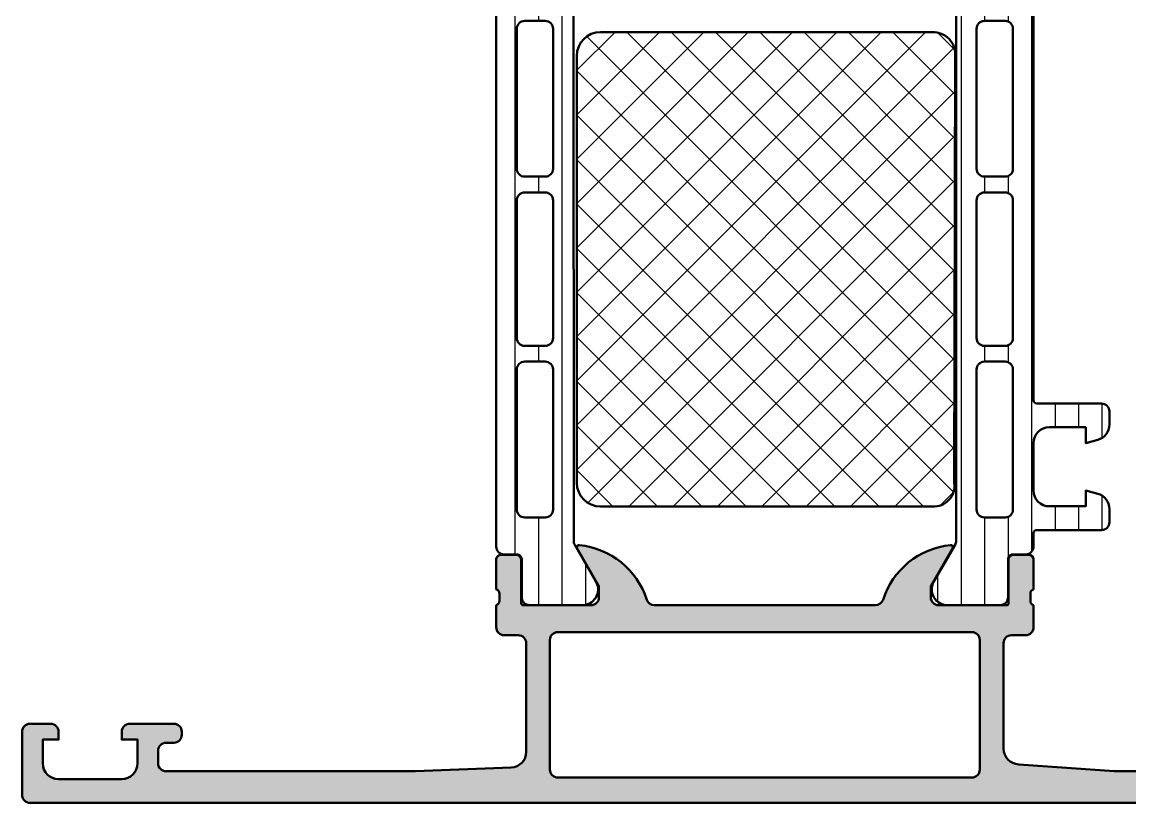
# Model space of a CAD drawing. Extents: x 0 to 110, y 0 to 75.
# Drawn here: x 0 to 70.1, y 0 to 49.4 of the extents above; entities that cross this region are included whole.
import ezdxf

# ---------------------------------------------------------------- set-up
doc = ezdxf.new("R2010")
doc.units = 0
for name, color, linetype, lineweight in [('0S-Alu contour', 7, 'Continuous', 50), ('0S-Alu hatch', 252, 'Continuous', 25), ('0S-Plastic contour', 254, 'Continuous', 50), ('0S-Plastic hatch', 253, 'Continuous', 25), ('0S-PT contour', 91, 'Continuous', 50), ('0S-PT hatch', 103, 'Continuous', 25)]:
    doc.layers.add(name, color=color, linetype=linetype, lineweight=lineweight)
pattern_1 = [(90, (0, 0), (-1.4859, 0), [])]

# ---------------------------------------------------------------- blocks, each defined once
blk = doc.blocks.new('357480__5C6A5D8C_E382_4FCB_AB71_DA6B0DE40064_')
at = {"layer": '0S-Alu hatch'}
h = blk.add_hatch(color=256, dxfattribs=at)
edge = h.paths.add_edge_path()
edge.add_line((31.9001540014099, 10.10070268068583), (31.8999999884671, 3.231625713199063))
edge.add_ellipse((30.89999998871819, 3.23164813443482), major_axis=(-1.000000000000271, 0), ratio=1, start_angle=92.20391990217718, end_angle=179.9987153580277, ccw=False)
edge.add_line((30.93845616248746, 2.232387846672132), (24.8999999887228, 2.000000026641473))
edge.add_line((24.8999999887228, 2.000000026641473), (9.100030231989065, 2.00000002605866))
edge.add_ellipse((9.100030231989061, 2.500024166396338), major_axis=(-0.5000241403376782, 0), ratio=1, start_angle=0, end_angle=90.0000000000004, ccw=False)
edge.add_line((8.600006091651384, 2.500024166396338), (8.600006092234109, 3.299995449001695))
edge.add_ellipse((9.100039479856399, 3.299962061382336), major_axis=(-0.5000333887369487, 0), ratio=1, start_angle=270.0038256838809, end_angle=359.9961743161229, ccw=False)
edge.add_line((9.1000060922371, 3.799995449004626), (9.60001605436615, 3.799995448905396))
edge.add_arc((9.600016054366138, 4.299985486872587), 0.4999900379671916, 270.0000000000014, 360)
edge.add_line((10.10000609233333, 4.299985486872593), (10.10000609228936, 4.500007461540156))
edge.add_arc((9.600013526884798, 4.500007461292057), 0.4999925654045612, 0, 90)
edge.add_line((9.600013526884798, 5.000000026696618), (6.800021040123033, 5.000000026648857))
edge.add_arc((6.800021040132904, 4.499997285773773), 0.5000027408750843, 90.00000000113106, 180)
edge.add_line((6.300018299257819, 4.499997285773773), (6.300018299265332, 4.000000026641345))
edge.add_line((6.300018299265332, 4.000000026641345), (7.300018299265333, 4.000000026641359))
edge.add_line((7.300018299265333, 4.000000026641359), (7.300018299461808, 2.500019849789071))
edge.add_ellipse((6.299998476117607, 2.500019849789071), major_axis=(-1.0000198233442, 0), ratio=1, start_angle=90.00000000000011, end_angle=180, ccw=False)
edge.add_line((6.299998476117608, 1.50000002644487), (2.30003812236402, 1.50000002644487))
edge.add_ellipse((2.30003812241314, 2.500019849789153), major_axis=(-1.000019823344282, 0), ratio=1, start_angle=0, end_angle=89.9999999971858, ccw=False)
edge.add_line((1.300018299068857, 2.500019849789153), (1.300018299265332, 4.00000002664133))
edge.add_line((1.300018299265332, 4.00000002664133), (2.300018299265332, 4.000000026641345))
edge.add_line((2.300018299265332, 4.000000026641345), (2.300018299272844, 4.499997285773758))
edge.add_arc((1.800015558397745, 4.499997285773758), 0.5000027408750989, 0, 90)
edge.add_line((1.800015558397745, 5.000000026648857), (0.4999999887174811, 5.000000026641345))
edge.add_arc((0.5000550922746215, 4.499944923085152), 0.50005510659226, 90.00631370667968, 179.9936862934301)
edge.add_line((-1.12815711e-08, 4.500000026641411), (-1.12815144e-08, 0.4999923972470759))
edge.add_arc((0.5000394608683968, 0.5000394994516574), 0.5000394743683536, 180.0053970889643, 269.9954771818297)
edge.add_line((0.4999999887181371, 2.66412314e-08), (108.9999511605934, 2.66413415e-08))
edge.add_arc((108.9999511605934, 0.5000000266413558), 0.5000000000000143, 270, 360)
edge.add_line((109.4999511605934, 0.5000000266413558), (109.4999511605934, 4.500000026641345))
edge.add_arc((108.9999511605934, 4.500000026641345), 0.5, 0, 90)
edge.add_line((108.9999511605934, 5.000000026641345), (107.6999511605934, 5.000000026641341))
edge.add_arc((107.6999511605934, 4.500000026641341), 0.5, 90, 180)
edge.add_line((107.1999511605934, 4.500000026641341), (107.1999511605934, 4.000000026641345))
edge.add_line((107.1999511605934, 4.000000026641345), (108.1999511605934, 4.00000002664133))
edge.add_line((108.1999511605934, 4.00000002664133), (108.1999511605935, 2.500000026641409))
edge.add_ellipse((107.1999511605934, 2.500000026641372), major_axis=(-1.000000000000028, 0), ratio=1, start_angle=90, end_angle=180, ccw=False)
edge.add_line((107.1999511605934, 1.500000026641343), (103.1999511605935, 1.500000026641342))
edge.add_ellipse((103.1999511605935, 2.500000026641413), major_axis=(-1.000000000000071, 0), ratio=1, start_angle=0, end_angle=89.9999999999992, ccw=False)
edge.add_line((102.1999511605935, 2.500000026641413), (102.1999511605934, 4.00000002664133))
edge.add_line((102.1999511605934, 4.00000002664133), (103.1999511605934, 4.000000026641345))
edge.add_line((103.1999511605934, 4.000000026641345), (103.1999511605934, 4.500000026641387))
edge.add_arc((102.6999511605935, 4.500000026641387), 0.4999999999999574, 0, 90.0000000000016)
edge.add_line((102.6999511605935, 5.000000026641345), (99.8999633676246, 5.000000026641242))
edge.add_arc((99.89996336762461, 4.50000002664137), 0.4999999999998721, 90.0000000000016, 180)
edge.add_line((99.39996336762474, 4.50000002664137), (99.39996336762472, 4.300000026641366))
edge.add_arc((99.89996336762471, 4.30000002664133), 0.4999999999999858, 180, 270)
edge.add_line((99.89996336762471, 3.800000026641344), (100.3999282684591, 3.800000027873207))
edge.add_ellipse((100.3999282684591, 3.299964927475969), major_axis=(-0.5000351003972381, 0), ratio=1, start_angle=180, end_angle=270.00000000000324, ccw=False)
edge.add_line((100.8999633688563, 3.299964927476111), (100.8999633676247, 2.499996974883663))
edge.add_ellipse((100.3999468041654, 2.500013538342806), major_axis=(-0.5000165637336366, 0), ratio=1, start_angle=90, end_angle=179.9981020302675, ccw=False)
edge.add_line((100.3999468041654, 1.99999697460917), (69.09996947114004, 1.999996974883657))
edge.add_line((69.09996947114004, 1.999996974883657), (63.06148258677556, 2.432387144925166))
edge.add_ellipse((63.09993895408836, 3.431647438931443), major_axis=(-1.000000013682204, 0), ratio=1, start_angle=-0.0017001684053070676, end_angle=87.79606903055532, ccw=False)
edge.add_line((62.09993894084641, 3.431677112466056), (62.100136835618, 10.10072872807806))
edge.add_ellipse((62.60013683539788, 10.10071389129445), major_axis=(-0.500000000000004, 0), ratio=1, start_angle=269.9999999999992, end_angle=359.9982998298797, ccw=False)
edge.add_line((62.60013683539789, 10.60071389129446), (63.50013683539799, 10.60071389129445))
edge.add_arc((63.50013683539799, 11.10071389129434), 0.4999999999998864, 270, 360)
edge.add_line((64.00013683539788, 11.10071389129433), (64.00013683539791, 12.49966282062235))
edge.add_ellipse((64.07897328194095, 12.76718341261545), major_axis=(-0.2788950563274171, 0), ratio=1, start_angle=-1.1645893740982274, end_angle=73.58012358050831, ccw=False)
edge.add_line((63.80013583539792, 12.77285182061383), (63.80013583539791, 13.22644582061412))
edge.add_ellipse((64.07900393104107, 13.2321064800909), major_axis=(-0.2789255417371377, 0), ratio=1, start_angle=-73.57540544464581, end_angle=1.1628700728289232, ccw=False)
edge.add_line((64.00013683539791, 13.49964982061383), (64.00013683539791, 15.37966082062235))
edge.add_arc((63.70013683539791, 15.37966082062235), 0.3000000000000043, 0, 90)
edge.add_line((63.70013683539791, 15.67966082062236), (62.72016251635513, 15.67966082062235))
edge.add_arc((62.72016251635512, 15.37966082062236), 0.2999999999999971, 89.99999999999729, 180)
edge.add_line((62.42016251635511, 15.37966082062236), (62.42016251635511, 12.61966282062235))
edge.add_ellipse((62.30016251635501, 12.61966282062235), major_axis=(-0.1200000000000898, 0), ratio=1, start_angle=85.70385181230017, end_angle=180, ccw=False)
edge.add_line((62.29117311366485, 12.5), (58.00000000000001, 12.5))
edge.add_ellipse((58.00000000000001, 13), major_axis=(-0.5, 0), ratio=1, start_angle=0, end_angle=90, ccw=False)
edge.add_line((57.50000000000001, 13), (57.5, 13.69999999999997))
edge.add_line((57.5, 13.69999999999997), (58.88149545762238, 16.09282032302754))
edge.add_arc((58.7618802153517, 16.1618802153517), 0.1381197846483132, 330.0000000000007, 455.6225775507978)
edge.add_arc((59.23822324117383, 11.32339113815211), 5.000000000000095, 95.62257755079384, 162.2515836439299)
edge.add_ellipse((53.99999999999999, 12.99999999999992), major_axis=(-0.4999999999999309, 0), ratio=1, start_angle=90, end_angle=162.2515836439302, ccw=False)
edge.add_line((53.99999999999999, 12.49999999999999), (40.00000000000001, 12.5))
edge.add_ellipse((40, 12.99999999999997), major_axis=(-0.4999999999999698, 0), ratio=1, start_angle=17.74841635606998, end_angle=90.0000000000008, ccw=False)
edge.add_arc((34.7617767588262, 11.32339113815215), 5.000000000000035, 17.74841635607022, 84.37742244920675)
edge.add_arc((35.23811978464829, 16.16188021535171), 0.1381197846482869, 84.37742244921031, 209.9999999999973)
edge.add_line((35.11850454237764, 16.09282032302757), (36.50000000000001, 13.69999999999999))
edge.add_line((36.50000000000001, 13.69999999999999), (36.5, 13))
edge.add_ellipse((36, 13), major_axis=(-0.5, 0), ratio=1, start_angle=90, end_angle=180, ccw=False)
edge.add_line((36, 12.5), (31.69997431904278, 12.5))
edge.add_ellipse((31.69997431904278, 12.61999999999999), major_axis=(-0.1199999999999903, 0), ratio=1, start_angle=0, end_angle=90, ccw=False)
edge.add_line((31.57997431904279, 12.61999999999999), (31.57997431904279, 15.37999799999999))
edge.add_arc((31.2799743190428, 15.37999799999999), 0.2999999999999971, 0, 90)
edge.add_line((31.2799743190428, 15.67999799999999), (30.3, 15.67999799999999))
edge.add_arc((30.3, 15.37999799999999), 0.3000000000000007, 89.99999999999935, 180)
edge.add_line((30, 15.37999799999999), (30, 13.49998699999147))
edge.add_ellipse((29.92113290435683, 13.23244365946854), major_axis=(-0.278925541737147, 0), ratio=1, start_angle=178.8371299271465, end_angle=253.57540544464422, ccw=False)
edge.add_line((30.200001, 13.22678299999164), (30.200001, 12.77318899999149))
edge.add_ellipse((29.92116355345695, 12.76752059199309), major_axis=(-0.2788950563274311, 0), ratio=1, start_angle=106.41987641949319, end_angle=181.164589374102, ccw=False)
edge.add_line((30, 12.49999999999998), (29.99999809362698, 11.10071457248967))
edge.add_arc((30.49999809362652, 11.10071389129447), 0.5000000000000057, 179.999921946222, 270)
edge.add_line((30.49999809362652, 10.60071389129447), (31.40015400153566, 10.60071389129447))
edge.add_ellipse((31.40015400153566, 10.10071389129455), major_axis=(-0.4999999999999183, 0), ratio=1, start_angle=179.9987153588789, end_angle=270.0000000000004, ccw=False)
edge = h.paths.add_edge_path()
edge.add_ellipse((33.9000498053686, 2.100021520689001), major_axis=(-0.5000000000000142, 0), ratio=1, start_angle=0, end_angle=90.00000000000159, ccw=False)
edge.add_line((33.40004980536858, 2.100021520689001), (33.40004980536859, 10.30001083953667))
edge.add_ellipse((33.90004980536858, 10.30001083953667), major_axis=(-0.4999999999999858, 0), ratio=1, start_angle=270, end_angle=360, ccw=False)
edge.add_line((33.90004980536858, 10.80001083953665), (60.10004293891352, 10.80001083953664))
edge.add_ellipse((60.10004293891352, 10.30001083953666), major_axis=(-0.4999999999999858, 0), ratio=1, start_angle=180, end_angle=270, ccw=False)
edge.add_line((60.6000429389135, 10.30001083953665), (60.60004293891351, 2.100021520689011))
edge.add_ellipse((60.1000429389135, 2.100021520689013), major_axis=(-0.5000000000000071, 0), ratio=1, start_angle=90, end_angle=180, ccw=False)
edge.add_line((60.1000429389135, 1.600021520689006), (33.90004980536861, 1.600021520688987))
at = {"layer": '0S-Alu contour', "color": 7}
for points in [[(31.2799743190428, 15.67999799999999), (30.3, 15.67999799999999)], [(35.11850454237764, 16.09282032302757), (36.50000000000001, 13.69999999999999), (36.5, 13)], [(57.50000000000001, 13), (57.5, 13.69999999999997), (58.88149545762238, 16.09282032302754)], [(63.70013683539791, 15.67966082062236), (62.72016251635513, 15.67966082062235)], [(30, 15.37999799999999), (30, 13.49998699999147)], [(31.57997431904279, 12.61999999999999), (31.57997431904279, 15.37999799999999)], [(62.42016251635511, 15.37966082062236), (62.42016251635511, 12.61966282062235)], [(64.00013683539791, 13.49964982061383), (64.00013683539791, 15.37966082062235)], [(30.200001, 13.22678299999164), (30.200001, 12.77318899999149)], [(63.80013583539792, 12.77285182061383), (63.80013583539791, 13.22644582061412)], [(30, 12.49999999999998), (29.99999809362698, 11.10071457248967)], [(36, 12.5), (31.69997431904278, 12.5)], [(53.99999999999999, 12.49999999999999), (40.00000000000001, 12.5)], [(62.29117311366485, 12.5), (58.00000000000001, 12.5)], [(64.00013683539788, 11.10071389129433), (64.00013683539791, 12.49966282062235)], [(30.49999809362652, 10.60071389129447), (31.40015400153566, 10.60071389129447)], [(33.90004980536858, 10.80001083953665), (60.10004293891352, 10.80001083953664)], [(62.60013683539789, 10.60071389129446), (63.50013683539799, 10.60071389129445)], [(31.9001540014099, 10.10070268068583), (31.8999999884671, 3.231625713199063)], [(33.40004980536858, 2.100021520689001), (33.40004980536859, 10.30001083953667)], [(60.6000429389135, 10.30001083953665), (60.60004293891351, 2.100021520689011)], [(62.09993894084641, 3.431677112466056), (62.100136835618, 10.10072872807806)], [(1.800015558397745, 5.000000026648857), (0.4999999887174811, 5.000000026641345)], [(9.600013526884798, 5.000000026696618), (6.800021040123033, 5.000000026648857)], [(-1.12815711e-08, 4.500000026641411), (-1.12815144e-08, 0.4999923972470759)], [(1.300018299068857, 2.500019849789153), (1.300018299265332, 4.00000002664133), (2.300018299265332, 4.000000026641345), (2.300018299272844, 4.499997285773758)], [(6.300018299257819, 4.499997285773773), (6.300018299265332, 4.000000026641345), (7.300018299265333, 4.000000026641359), (7.300018299461808, 2.500019849789071)], [(10.10000609233333, 4.299985486872593), (10.10000609228936, 4.500007461540156)], [(9.1000060922371, 3.799995449004626), (9.60001605436615, 3.799995448905396)], [(8.600006091651384, 2.500024166396338), (8.600006092234109, 3.299995449001695)], [(30.93845616248746, 2.232387846672132), (24.8999999887228, 2.000000026641473), (9.100030231989065, 2.00000002605866)], [(100.3999468041654, 1.99999697460917), (69.09996947114004, 1.999996974883657), (63.06148258677556, 2.432387144925166)], [(6.299998476117608, 1.50000002644487), (2.30003812236402, 1.50000002644487)], [(60.1000429389135, 1.600021520689006), (33.90004980536861, 1.600021520688987)], [(0.4999999887181371, 2.66412314e-08), (108.9999511605934, 2.66413415e-08)]]:
    blk.add_lwpolyline(points, dxfattribs=at)
for centre, radius, start, end in [((35.23811978464829, 16.16188021535171), 0.1381197846482869, 84.37742244921031, 209.9999999999973), ((34.7617767588262, 11.32339113815215), 5.000000000000035, 17.74841635607022, 84.37742244920675), ((59.23822324117383, 11.32339113815211), 5.000000000000095, 95.62257755079384, 162.2515836439299), ((58.7618802153517, 16.1618802153517), 0.1381197846483132, 330.0000000000007, 95.62257755079779), ((30.3, 15.37999799999999), 0.3000000000000007, 89.99999999999935, 180), ((31.2799743190428, 15.37999799999999), 0.2999999999999971, 0, 90), ((62.72016251635512, 15.37966082062236), 0.2999999999999971, 89.99999999999729, 180), ((63.70013683539791, 15.37966082062235), 0.3000000000000043, 0, 90), ((30.49999809362652, 11.10071389129447), 0.5000000000000057, 179.999921946222, 270), ((63.50013683539799, 11.10071389129434), 0.4999999999998864, 270, 0), ((0.5000550922746215, 4.499944923085152), 0.50005510659226, 90.00631370667968, 179.9936862934301), ((1.800015558397745, 4.499997285773758), 0.5000027408750989, 0, 90), ((6.800021040132904, 4.499997285773773), 0.5000027408750843, 90.00000000113106, 180), ((9.600013526884798, 4.500007461292057), 0.4999925654045612, 0, 90), ((9.600016054366138, 4.299985486872587), 0.4999900379671916, 270.0000000000014, 0), ((0.5000394608683968, 0.5000394994516574), 0.5000394743683536, 180.0053970889643, 269.9954771818297)]:
    blk.add_arc(centre, radius, start, end, dxfattribs=at)
at = {"layer": '0S-Alu contour', "color": 7, "extrusion": (0, 0, -1)}
for centre, radius, start, end in [((-29.92113290435683, 13.23244365946854), 0.278925541737147, 106.4245945553558, 181.1628700728536), ((-64.07900393104107, 13.2321064800909), 0.2789255417371377, 358.8371299271711, 73.57540544464582), ((-29.92116355345695, 12.76752059199309), 0.2788950563274311, 178.835410625898, 253.5801235805068), ((-31.69997431904278, 12.61999999999999), 0.1199999999999903, 270, 0), ((-36, 13), 0.5, 180, 270), ((-40, 12.99999999999997), 0.4999999999999698, 269.9999999999992, 342.25158364393), ((-53.99999999999999, 12.99999999999992), 0.4999999999999309, 197.7484163560698, 270), ((-58.00000000000001, 13), 0.5, 270, 0), ((-62.30016251635501, 12.61966282062235), 0.1200000000000898, 180, 274.2961481876999), ((-64.07897328194095, 12.76718341261545), 0.2788950563274171, 286.4198764194917, 1.164589374098176), ((-31.40015400153566, 10.10071389129455), 0.4999999999999183, 89.99999999999959, 180.0012846411212), ((-33.90004980536858, 10.30001083953667), 0.4999999999999858, 0, 90), ((-60.10004293891352, 10.30001083953666), 0.4999999999999858, 90, 180), ((-62.60013683539788, 10.10071389129445), 0.500000000000004, 0.0017001701202685, 90.00000000000081), ((-9.100039479856399, 3.299962061382336), 0.5000333887369487, 0.0038256838770983, 89.99617431611907), ((-30.89999998871819, 3.23164813443482), 1.000000000000271, 180.0012846419724, 267.7960800978228), ((-63.09993895408836, 3.431647438931443), 1.000000013682204, 272.2039309694447, 0.0017001684053111), ((-2.30003812241314, 2.500019849789153), 1.000019823344282, 270.0000000028143, 0), ((-6.299998476117607, 2.500019849789071), 1.0000198233442, 180, 269.9999999999999), ((-9.100030231989061, 2.500024166396338), 0.5000241403376782, 269.9999999999996, 0), ((-33.9000498053686, 2.100021520689001), 0.5000000000000142, 269.9999999999984, 0), ((-60.1000429389135, 2.100021520689013), 0.5000000000000071, 180, 270)]:
    blk.add_arc(centre, radius, start, end, dxfattribs=at)
blk = doc.blocks.new('486980__B20F6EE0_3569_4953_9F3E_5E8F18E0C7C3_')
at = {"layer": '0S-PT hatch'}
h = blk.add_hatch(dxfattribs=at)
h.set_pattern_fill('ANSI37', color=256, scale=0.625, angle=90, style=0)
h.set_pattern_definition([(135, (0, 0), (-1.403165018917055, -1.403165018917055), []), (225, (0, 0), (1.403165018917055, -1.403165018917055), [])])
edge = h.paths.add_edge_path()
edge.add_arc((36.60053184751816, 47.24119923922818), 1.5, 90, 180)
edge.add_line((35.10053184751816, 47.24119923922818), (35.10053184751814, 20.24119923922818))
edge.add_arc((36.60053184751814, 20.24119923922818), 1.5, 180, 270)
edge.add_line((36.60053184751814, 18.74119923922818), (57.60053184751814, 18.74119923922818))
edge.add_arc((57.67622040832235, 20.05847088921815), 1.319444336872123, 266.7114815895828, 367.960412867556)
edge.add_line((58.98295056723295, 20.24119923922818), (59.04965971435089, 47.24119923922818))
edge.add_arc((57.63506571760014, 47.32457137674138), 1.417048724976233, 356.6270518907253, 451.3964522741853)
edge.add_line((57.60053184751814, 48.74119923922819), (36.60053184751816, 48.74119923922818))
at = {"layer": '0S-PT contour', "color": 7}
for points in [[(57.60053184751814, 48.74119923922819), (36.60053184751816, 48.74119923922818)], [(35.10053184751816, 47.24119923922818), (35.10053184751814, 20.24119923922818)], [(58.98295056723295, 20.24119923922818), (59.04965971435089, 47.24119923922818)], [(36.60053184751814, 18.74119923922818), (57.60053184751814, 18.74119923922818)]]:
    blk.add_lwpolyline(points, dxfattribs=at)
for centre, radius, start, end in [((36.60053184751816, 47.24119923922818), 1.5, 90, 180), ((57.63506571760014, 47.32457137674138), 1.417048724976233, 356.6270518907253, 91.3964522741853), ((36.60053184751814, 20.24119923922818), 1.5, 180, 270), ((57.67622040832235, 20.05847088921815), 1.319444336872123, 266.7114815895828, 7.960412867556028)]:
    blk.add_arc(centre, radius, start, end, dxfattribs=at)
blk = doc.blocks.new('278498__8D35A51C_26E7_499D_8EAC_5C0014BDA8A6___5FCDB0F1_FCBD_4EB1_B08C_3E771CCC1A71_')
at = {"layer": '0S-Plastic hatch'}
h = blk.add_hatch(dxfattribs=at)
h.set_pattern_fill('ANSI31', color=256, scale=0.4680000000000001, angle=45, style=0)
h.set_pattern_definition(pattern_1)
edge = h.paths.add_edge_path()
edge.add_line((59.09998869139983, 50.92833079431193), (59.10107500379304, 16.57406308424986))
edge.add_ellipse((58.601075004043, 16.57404727380665), major_axis=(-0.5000000000000082, 0), ratio=1, start_angle=150.0020786985414, end_angle=180.0018117430833, ccw=False)
edge.add_line((59.03409677568368, 16.3240629837299), (57.71570977789663, 14.0403583824748))
edge.add_arc((58.5569820085554, 13.4997539283803), 0.9999960709244803, 147.2750591980445, 261.8204672459865)
edge.add_line((58.41470721164117, 12.50993069970388), (61.89125145125752, 12.5100573472604))
edge.add_arc((61.89123323682728, 13.0100533243742), 0.4999959774455645, 270.0020872367506, 360.0100000351535)
edge.add_line((62.39122920665741, 13.01014059044109), (62.39081033800209, 15.41003094920246))
edge.add_ellipse((62.69081033343269, 15.41008330981691), major_axis=(-0.2999999999999934, 0), ratio=1, start_angle=-89.99797592308408, end_angle=0.010000140810802804, ccw=False)
edge.add_line((62.69079973539074, 15.71008330962971), (63.50113303193751, 15.71011193611219))
edge.add_arc((63.50111536862898, 16.21010925689817), 0.4999973210979755, 270.0020240769066, 360.0023822803078)
edge.add_line((64.00111268929477, 16.21013004610355), (64.0024332342847, 17.0512022912289))
edge.add_ellipse((64.20243323428468, 17.05120229122876), major_axis=(-0.1999999999999886, 0), ratio=1, start_angle=270, end_angle=360, ccw=False)
edge.add_line((64.20243323428468, 17.25120229122875), (68.30243323427305, 17.25120229122875))
edge.add_arc((68.30243323427305, 17.75120229122875), 0.5000000000000036, 270, 360)
edge.add_line((68.80243323427305, 17.75120229122902), (68.8024332342726, 18.58195151458732))
edge.add_arc((67.80243323427312, 18.58195151458678), 0.9999999999994599, 0, 74.99999999881378)
edge.add_line((68.06125227939552, 19.54787734086997), (67.30243323427317, 19.75120229122869))
edge.add_line((67.30243323427317, 19.75120229122869), (67.30243323427304, 18.75120229122875))
edge.add_line((67.30243323427304, 18.75120229122875), (65.00243323428373, 18.75120229122875))
edge.add_ellipse((65.00414248000591, 19.75532877543038), major_axis=(-1.004127938958013, 0), ratio=1, start_angle=0.2340877213032968, end_angle=89.90246998462408, ccw=False)
edge.add_line((64.00002292155801, 19.75122632025481), (64.00002292155801, 22.7511046743985))
edge.add_ellipse((65.00414226812572, 22.74707631855116), major_axis=(-1.004127427074068, 0), ratio=1, start_angle=270.09751797517504, end_angle=359.77014032150333, ccw=False)
edge.add_line((65.00243323428306, 23.75120229122875), (67.30243323427305, 23.75120229122876))
edge.add_line((67.30243323427305, 23.75120229122876), (67.30243323427305, 22.75120229122875))
edge.add_line((67.30243323427305, 22.75120229122875), (68.06125227935972, 22.95452724154782))
edge.add_arc((67.80243323427294, 23.92045306784118), 1.000000000000069, 284.9999999990653, 360)
edge.add_line((68.80243323427301, 23.92045306784115), (68.802433234273, 24.7512022912288))
edge.add_arc((68.30243323427305, 24.75120229122881), 0.4999999999999432, 0, 90)
edge.add_line((68.30243323427305, 25.25120229122875), (64.20243323428531, 25.25120229122875))
edge.add_ellipse((64.20416178718004, 25.45537538707201), major_axis=(-0.2041804127758777, 0), ratio=1, start_angle=1.1558689438328997, end_angle=89.514938934432, ccw=False)
edge.add_line((64.00002292155801, 25.4512565882326), (64.00000000023793, 51.2926084099033))
edge.add_arc((63.50000267914015, 51.29260796640053), 0.4999973210979837, 5.08192581852e-05, 90.0020240769245)
edge.add_line((63.49998501583146, 51.79260528718652), (62.68965028893017, 51.79257666063852))
edge.add_ellipse((62.68963969088822, 52.09257666045132), major_axis=(-0.299999999999995, 0), ratio=1, start_angle=-0.005849545076500817, end_angle=90.0020240769158, ccw=False)
edge.add_line((62.3896396924517, 52.09260728859734), (62.38988470929951, 54.49249767140516))
edge.add_arc((61.88988873445961, 54.49254871698273), 0.4999959774455841, 359.9941505605963, 450.0020872367506)
edge.add_line((61.88987052002936, 54.99254469409654), (58.41332648878386, 54.99241804653367))
edge.add_arc((58.55567298966565, 54.00260512706297), 0.9999960709244804, 98.18368334978575, 212.7290913977279)
edge.add_line((57.7144399234454, 53.46193973131242), (59.03299235290179, 51.17833064206307))
edge.add_ellipse((58.59998869164975, 50.92831498386866), major_axis=(-0.5000000000000516, 0), ratio=1, start_angle=180.0018117430833, end_angle=210.0020718972318, ccw=False)
edge = h.paths.add_edge_path()
edge.add_line((60.40054062026074, 40.10119240650737), (60.40054062026074, 48.9511935817058))
edge.add_ellipse((60.90053698091735, 48.9511935817058), major_axis=(-0.4999963606566098, 0), ratio=1, start_angle=270.00000001210594, end_angle=360, ccw=False)
edge.add_line((60.9005369808117, 49.45118994236241), (62.2005512993387, 49.45118994262383))
edge.add_ellipse((62.2005512993387, 48.9511899405362), major_axis=(-0.5000000020876314, 0), ratio=1, start_angle=180, end_angle=270, ccw=False)
edge.add_line((62.70055130142633, 48.95118994053619), (62.70055130142632, 40.10119604774752))
edge.add_ellipse((62.20055129926901, 40.10119604774752), major_axis=(-0.5000000021573073, 0), ratio=1, start_angle=89.99810091050438, end_angle=180, ccw=False)
edge.add_line((62.2005347265867, 39.60119604586487), (60.90053698091725, 39.60119604585162))
edge.add_ellipse((60.90053698091725, 40.10119240650811), major_axis=(-0.4999963606565033, 0), ratio=1, start_angle=0, end_angle=90.0000000000008, ccw=False)
edge = h.paths.add_edge_path()
edge.add_line((60.4005406202636, 29.40118994304763), (60.40054062026359, 38.10119604656851))
edge.add_ellipse((60.90054062026361, 38.1011960465633), major_axis=(-0.5000000000000142, 0), ratio=1, start_angle=270, end_angle=360, ccw=False)
edge.add_line((60.90054062026361, 38.60119604656332), (62.20055130141595, 38.60119604656333))
edge.add_ellipse((62.20055130141595, 38.10119604656332), major_axis=(-0.5000000000000071, 0), ratio=1, start_angle=180, end_angle=270.0000000000008, ccw=False)
edge.add_line((62.70055130141596, 38.10119604656332), (62.70055130141594, 29.40118994304764))
edge.add_ellipse((62.20055130141594, 29.40118994304764), major_axis=(-0.5, 0), ratio=1, start_angle=90, end_angle=180, ccw=False)
edge.add_line((62.20055130141594, 28.90118994304764), (60.90054062026359, 28.90118994304764))
edge.add_ellipse((60.90054062026359, 29.40118994304763), major_axis=(-0.4999999999999929, 0), ratio=1, start_angle=0, end_angle=90, ccw=False)
edge = h.paths.add_edge_path()
edge.add_line((60.4005406202636, 18.55121130535237), (60.40054062025035, 27.40119358240432))
edge.add_ellipse((60.90053698090692, 27.40119358240432), major_axis=(-0.4999963606565672, 0), ratio=1, start_angle=270, end_angle=360, ccw=False)
edge.add_line((60.90053698090692, 27.90118994306089), (62.20055129933341, 27.9011899433223))
edge.add_ellipse((62.20055129932831, 27.40118994123469), major_axis=(-0.5000000020876172, 0), ratio=1, start_angle=180, end_angle=269.9999999994154, ccw=False)
edge.add_line((62.70055130141592, 27.40118994123468), (62.70055130141594, 18.55118078777944))
edge.add_ellipse((62.200566560205, 18.55118078777425), major_axis=(-0.4999847412109375, 0), ratio=1, start_angle=90.0000000000008, end_angle=180, ccw=False)
edge.add_line((62.20056656020501, 18.05119604656331), (60.90055587905265, 18.05119604656332))
edge.add_ellipse((60.90055587905265, 18.55121130535237), major_axis=(-0.5000152587890554, 0), ratio=1, start_angle=0, end_angle=90, ccw=False)
at = {"layer": '0S-Alu contour', "color": 7}
for points in [[(60.9005369808117, 49.45118994236241), (62.2005512993387, 49.45118994262383)], [(60.40054062026074, 40.10119240650737), (60.40054062026074, 48.9511935817058)], [(62.70055130142633, 48.95118994053619), (62.70055130142632, 40.10119604774752)], [(62.2005347265867, 39.60119604586487), (60.90053698091725, 39.60119604585162)], [(60.90054062026361, 38.60119604656332), (62.20055130141595, 38.60119604656333)], [(60.4005406202636, 29.40118994304763), (60.40054062026359, 38.10119604656851)], [(62.70055130141596, 38.10119604656332), (62.70055130141594, 29.40118994304764)], [(62.20055130141594, 28.90118994304764), (60.90054062026359, 28.90118994304764)], [(60.4005406202636, 18.55121130535237), (60.40054062025035, 27.40119358240432)], [(60.90053698090692, 27.90118994306089), (62.20055129933341, 27.9011899433223)], [(62.70055130141592, 27.40118994123468), (62.70055130141594, 18.55118078777944)], [(62.20056656020501, 18.05119604656331), (60.90055587905265, 18.05119604656332)]]:
    blk.add_lwpolyline(points, dxfattribs=at)
at = {"layer": '0S-Alu contour', "color": 7, "extrusion": (0, 0, -1)}
for centre, radius, start, end in [((-60.90053698091735, 48.9511935817058), 0.4999963606566098, 0, 89.99999998789406), ((-62.2005512993387, 48.9511899405362), 0.5000000020876314, 90, 180), ((-60.90053698091725, 40.10119240650811), 0.4999963606565033, 269.9999999999992, 0), ((-62.20055129926901, 40.10119604774752), 0.5000000021573073, 180, 270.0018990894956), ((-60.90054062026361, 38.1011960465633), 0.5000000000000142, 0, 90), ((-62.20055130141595, 38.10119604656332), 0.5000000000000071, 89.9999999999992, 180), ((-60.90054062026359, 29.40118994304763), 0.4999999999999929, 270, 0), ((-62.20055130141594, 29.40118994304764), 0.5, 180, 270), ((-60.90053698090692, 27.40119358240432), 0.4999963606565672, 0, 90), ((-62.20055129932831, 27.40118994123469), 0.5000000020876172, 90.0000000005846, 180), ((-60.90055587905265, 18.55121130535237), 0.5000152587890554, 270, 0), ((-62.200566560205, 18.55118078777425), 0.4999847412109375, 180, 269.9999999999992)]:
    blk.add_arc(centre, radius, start, end, dxfattribs=at)
at = {"layer": '0S-Plastic contour', "color": 7}
for points in [[(61.88987052002936, 54.99254469409654), (58.41332648878386, 54.99241804653367)], [(62.3896396924517, 52.09260728859734), (62.38988470929951, 54.49249767140516)], [(57.7144399234454, 53.46193973131242), (59.03299235290179, 51.17833064206307)], [(63.49998501583146, 51.79260528718652), (62.68965028893017, 51.79257666063852)], [(64.00002292155801, 25.4512565882326), (64.00000000023793, 51.2926084099033)], [(59.09998869139983, 50.92833079431193), (59.10107500379304, 16.57406308424986)], [(68.30243323427305, 25.25120229122875), (64.20243323428531, 25.25120229122875)], [(68.80243323427301, 23.92045306784115), (68.802433234273, 24.7512022912288)], [(65.00243323428306, 23.75120229122875), (67.30243323427305, 23.75120229122876), (67.30243323427305, 22.75120229122875), (68.06125227935972, 22.95452724154782)], [(64.00002292155801, 19.75122632025481), (64.00002292155801, 22.7511046743985)], [(68.06125227939552, 19.54787734086997), (67.30243323427317, 19.75120229122869), (67.30243323427304, 18.75120229122875), (65.00243323428373, 18.75120229122875)], [(68.80243323427305, 17.75120229122902), (68.8024332342726, 18.58195151458732)], [(64.00111268929477, 16.21013004610355), (64.0024332342847, 17.0512022912289)], [(64.20243323428468, 17.25120229122875), (68.30243323427305, 17.25120229122875)], [(59.03409677568368, 16.3240629837299), (57.71570977789663, 14.0403583824748)], [(62.69079973539074, 15.71008330962971), (63.50113303193751, 15.71011193611219)], [(62.39122920665741, 13.01014059044109), (62.39081033800209, 15.41003094920246)], [(58.41470721164117, 12.50993069970388), (61.89125145125752, 12.5100573472604)]]:
    blk.add_lwpolyline(points, dxfattribs=at)
for centre, radius, start, end in [((58.55567298966565, 54.00260512706297), 0.9999960709244804, 98.18368334978575, 212.7290913977279), ((61.88988873445961, 54.49254871698273), 0.4999959774455841, 359.9941505605963, 90.00208723675065), ((63.50000267914015, 51.29260796640053), 0.4999973210979837, 5.08192581852e-05, 90.0020240769245), ((68.30243323427305, 24.75120229122881), 0.4999999999999432, 0, 90), ((67.80243323427294, 23.92045306784118), 1.000000000000069, 284.9999999990653, 0), ((67.80243323427312, 18.58195151458678), 0.9999999999994599, 0, 74.99999999881378), ((68.30243323427305, 17.75120229122875), 0.5000000000000036, 270, 0), ((63.50111536862898, 16.21010925689817), 0.4999973210979755, 270.0020240769066, 0.0023822803078263), ((58.5569820085554, 13.4997539283803), 0.9999960709244803, 147.2750591980445, 261.8204672459865), ((61.89123323682728, 13.0100533243742), 0.4999959774455645, 270.0020872367506, 0.0100000351534371)]:
    blk.add_arc(centre, radius, start, end, dxfattribs=at)
at = {"layer": '0S-Plastic contour', "color": 7, "extrusion": (0, 0, -1)}
for centre, radius, start, end in [((-62.68963969088822, 52.09257666045132), 0.299999999999995, 269.9979759230842, 0.0058495450764934), ((-58.59998869164975, 50.92831498386866), 0.5000000000000516, 149.9979281027682, 179.9981882569167), ((-64.20416178718004, 25.45537538707201), 0.2041804127758777, 270.485061065568, 358.8441310561671), ((-65.00414226812572, 22.74707631855116), 1.004127427074068, 0.2298596784966809, 89.90248202482499), ((-65.00414248000591, 19.75532877543038), 1.004127938958013, 270.0975300153759, 359.7659122786967), ((-64.20243323428468, 17.05120229122876), 0.1999999999999886, 0, 90), ((-58.601075004043, 16.57404727380665), 0.5000000000000082, 179.9981882569167, 209.9979213014586), ((-62.69081033343269, 15.41008330981691), 0.2999999999999934, 359.9899998591892, 89.99797592308416)]:
    blk.add_arc(centre, radius, start, end, dxfattribs=at)
blk = doc.blocks.new('278498__489F96B2_0D4D_4EC2_8089_A5E52FCE3E91___FE933C75_ABA3_49BC_93D8_7FB90567AB15_')
at = {"layer": '0S-Plastic hatch'}
h = blk.add_hatch(dxfattribs=at)
h.set_pattern_fill('ANSI31', color=256, scale=0.4680000000000001, angle=45, style=0)
h.set_pattern_definition(pattern_1)
edge = h.paths.add_edge_path()
edge.add_line((29.99875329626107, 51.29235625526818), (29.99986598574988, 16.20985754576579))
edge.add_arc((30.49986330659639, 16.20987340386518), 0.4999973210979844, 180.0018172140356, 270.0020240769151)
edge.add_line((30.49988096990499, 15.70987608307919), (31.31021569680274, 15.70990470962718))
edge.add_ellipse((31.3102262948483, 15.40990470981438), major_axis=(-0.2999999999999952, 0), ratio=1, start_angle=179.9941505606587, end_angle=270.0020240776059, ccw=False)
edge.add_line((31.61022629328487, 15.40987408222144), (31.60998127407068, 13.00991718266547))
edge.add_arc((32.10997725127692, 13.00993265328298), 0.4999959774455781, 180.0017728165192, 270.0020872367506)
edge.add_line((32.10999546570716, 12.50993667616917), (35.58653949695266, 12.51006332373204))
edge.add_arc((35.44419299607088, 13.49987624320274), 0.9999960709244822, 278.1836833497857, 392.729091397724)
edge.add_line((36.28542606229116, 14.04054163895324), (34.96687363283474, 16.32415072820264))
edge.add_ellipse((35.39987729408679, 16.57416638639703), major_axis=(-0.500000000000057, 0), ratio=1, start_angle=0.0018117430832944592, end_angle=30.002071897229484, ccw=False)
edge.add_line((34.8998772943367, 16.57415057595382), (34.8987909819435, 50.92841828601597))
edge.add_ellipse((35.39879098169356, 50.92843409645906), major_axis=(-0.5000000000000295, 0), ratio=1, start_angle=-29.997921301458405, end_angle=0.0018117430832944592, ccw=False)
edge.add_line((34.96576921005286, 51.17841838653583), (36.28415620783987, 53.46212298779086))
edge.add_arc((35.44288397718114, 54.00272744188542), 0.9999960709244801, 327.2750591980408, 441.8204672459872)
edge.add_line((35.58515877409535, 54.99255067056184), (32.10861453447902, 54.99242402300532))
edge.add_arc((32.10863274890926, 54.49242804589152), 0.4999959774455663, 90.00208723675065, 180.0100001036723)
edge.add_line((31.60863677907923, 54.49234077922679), (31.60905564773455, 52.09245042051017))
edge.add_ellipse((31.30905565230384, 52.0923980604488), major_axis=(-0.2999999999999998, 0), ratio=1, start_angle=90.00202407656298, end_angle=180.010000035117, ccw=False)
edge.add_line((31.30906625034394, 51.792398060636), (30.49873295379895, 51.79236943415352))
edge.add_arc((30.49875061710756, 51.29237211336755), 0.4999973210979595, 90.00202407691594, 180.0018172140356)
edge = h.paths.add_edge_path()
edge.add_line((31.29931468432059, 40.10129142903105), (31.29931468432059, 48.95130058249147))
edge.add_ellipse((31.79929942553152, 48.95130058249147), major_axis=(-0.4999847412109304, 0), ratio=1, start_angle=270, end_angle=360, ccw=False)
edge.add_line((31.79929942553152, 49.4512853237024), (33.09931010668388, 49.4512853237024))
edge.add_ellipse((33.09931010668388, 48.95127006491335), major_axis=(-0.5000152587890554, 0), ratio=1, start_angle=180, end_angle=270.0000000000008, ccw=False)
edge.add_line((33.59932536547294, 48.9512700649141), (33.59932536548618, 40.10128778786141))
edge.add_ellipse((33.09932900482961, 40.10128778786141), major_axis=(-0.4999963606565672, 0), ratio=1, start_angle=90.00000001210589, end_angle=180, ccw=False)
edge.add_line((33.09932900493525, 39.60129142720484), (31.79931468640821, 39.60129142694343))
edge.add_ellipse((31.79931468640821, 40.10129142903104), major_axis=(-0.5000000020876172, 0), ratio=1, start_angle=0, end_angle=90, ccw=False)
edge = h.paths.add_edge_path()
edge.add_line((31.29931468432058, 29.4012853237024), (31.29931468432059, 38.10129142721809))
edge.add_ellipse((31.79931468432059, 38.10129142721809), major_axis=(-0.5, 0), ratio=1, start_angle=270, end_angle=360, ccw=False)
edge.add_line((31.79931468432059, 38.60129142721809), (33.09932536547295, 38.60129142721808))
edge.add_ellipse((33.09932536547294, 38.10129142721809), major_axis=(-0.4999999999999929, 0), ratio=1, start_angle=180, end_angle=269.9999999999992, ccw=False)
edge.add_line((33.59932536547294, 38.10129142721289), (33.59932536547294, 29.40128532370242))
edge.add_ellipse((33.09932536547292, 29.40128532370242), major_axis=(-0.5000000000000142, 0), ratio=1, start_angle=90, end_angle=180, ccw=False)
edge.add_line((33.09932536547292, 28.90128532370241), (31.79931468432058, 28.90128532370241))
edge.add_ellipse((31.79931468432058, 29.4012853237024), major_axis=(-0.5, 0), ratio=1, start_angle=0, end_angle=90, ccw=False)
edge = h.paths.add_edge_path()
edge.add_line((31.29931468431021, 18.55129142972951), (31.29931468431021, 27.4012853225182))
edge.add_ellipse((31.79931468646751, 27.4012853225182), major_axis=(-0.5000000021573073, 0), ratio=1, start_angle=270.0000000000008, end_angle=360, ccw=False)
edge.add_line((31.79931468646751, 27.90128532467551), (33.09932900492491, 27.90128532441411))
edge.add_ellipse((33.09932900481928, 27.4012889637576), major_axis=(-0.4999963606565104, 0), ratio=1, start_angle=180, end_angle=269.9999999878957, ccw=False)
edge.add_line((33.59932536547579, 27.4012889637576), (33.59932536547579, 18.55128778855916))
edge.add_ellipse((33.09932900481917, 18.55128778855991), major_axis=(-0.499996360656624, 0), ratio=1, start_angle=89.9995829574155, end_angle=180, ccw=False)
edge.add_line((33.09932536546255, 18.05129142791654), (31.79931468639782, 18.05129142764189))
edge.add_ellipse((31.79931468639783, 18.55129142972951), major_axis=(-0.5000000020876243, 0), ratio=1, start_angle=0, end_angle=89.9999999999996, ccw=False)
at = {"layer": '0S-Alu contour', "color": 7}
for points in [[(31.79929942553152, 49.4512853237024), (33.09931010668388, 49.4512853237024)], [(31.29931468432059, 40.10129142903105), (31.29931468432059, 48.95130058249147)], [(33.59932536547294, 48.9512700649141), (33.59932536548618, 40.10128778786141)], [(33.09932900493525, 39.60129142720484), (31.79931468640821, 39.60129142694343)], [(31.79931468432059, 38.60129142721809), (33.09932536547295, 38.60129142721808)], [(31.29931468432058, 29.4012853237024), (31.29931468432059, 38.10129142721809)], [(33.59932536547294, 38.10129142721289), (33.59932536547294, 29.40128532370242)], [(33.09932536547292, 28.90128532370241), (31.79931468432058, 28.90128532370241)], [(31.29931468431021, 18.55129142972951), (31.29931468431021, 27.4012853225182)], [(31.79931468646751, 27.90128532467551), (33.09932900492491, 27.90128532441411)], [(33.59932536547579, 27.4012889637576), (33.59932536547579, 18.55128778855916)], [(33.09932536546255, 18.05129142791654), (31.79931468639782, 18.05129142764189)]]:
    blk.add_lwpolyline(points, dxfattribs=at)
at = {"layer": '0S-Alu contour', "color": 7, "extrusion": (0, 0, -1)}
for centre, radius, start, end in [((-31.79929942553152, 48.95130058249147), 0.4999847412109304, 0, 90), ((-33.09931010668388, 48.95127006491335), 0.5000152587890554, 89.9999999999992, 180), ((-31.79931468640821, 40.10129142903104), 0.5000000020876172, 270, 0), ((-33.09932900482961, 40.10128778786141), 0.4999963606565672, 180, 269.9999999878941), ((-31.79931468432059, 38.10129142721809), 0.5, 0, 90), ((-33.09932536547294, 38.10129142721809), 0.4999999999999929, 90.00000000000081, 180), ((-31.79931468432058, 29.4012853237024), 0.5, 270, 0), ((-33.09932536547292, 29.40128532370242), 0.5000000000000142, 180, 270), ((-31.79931468646751, 27.4012853225182), 0.5000000021573073, 0, 89.9999999999992), ((-33.09932900481928, 27.4012889637576), 0.4999963606565104, 90.0000000121043, 180), ((-31.79931468639783, 18.55129142972951), 0.5000000020876243, 270.0000000000004, 0), ((-33.09932900481917, 18.55128778855991), 0.499996360656624, 180, 270.0004170425845)]:
    blk.add_arc(centre, radius, start, end, dxfattribs=at)
at = {"layer": '0S-Plastic contour', "color": 7}
for points in [[(35.58515877409535, 54.99255067056184), (32.10861453447902, 54.99242402300532)], [(31.60863677907923, 54.49234077922679), (31.60905564773455, 52.09245042051017)], [(34.96576921005286, 51.17841838653583), (36.28415620783987, 53.46212298779086)], [(29.99875329626107, 51.29235625526818), (29.99986598574988, 16.20985754576579)], [(31.30906625034394, 51.792398060636), (30.49873295379895, 51.79236943415352)], [(34.8998772943367, 16.57415057595382), (34.8987909819435, 50.92841828601597)], [(36.28542606229116, 14.04054163895324), (34.96687363283474, 16.32415072820264)], [(30.49988096990499, 15.70987608307919), (31.31021569680274, 15.70990470962718)], [(31.61022629328487, 15.40987408222144), (31.60998127407068, 13.00991718266547)], [(32.10999546570716, 12.50993667616917), (35.58653949695266, 12.51006332373204)]]:
    blk.add_lwpolyline(points, dxfattribs=at)
for centre, radius, start, end in [((32.10863274890926, 54.49242804589152), 0.4999959774455663, 90.00208723675065, 180.0100001036723), ((35.44288397718114, 54.00272744188542), 0.9999960709244801, 327.2750591980408, 81.82046724598729), ((30.49875061710756, 51.29237211336755), 0.4999973210979595, 90.00202407691594, 180.0018172140356), ((30.49986330659639, 16.20987340386518), 0.4999973210979844, 180.0018172140356, 270.0020240769151), ((35.44419299607088, 13.49987624320274), 0.9999960709244822, 278.1836833497857, 32.72909139772397), ((32.10997725127692, 13.00993265328298), 0.4999959774455781, 180.0017728165192, 270.0020872367506)]:
    blk.add_arc(centre, radius, start, end, dxfattribs=at)
at = {"layer": '0S-Plastic contour', "color": 7, "extrusion": (0, 0, -1)}
for centre, radius, start, end in [((-31.30905565230384, 52.0923980604488), 0.2999999999999998, 179.989999964883, 269.997975923437), ((-35.39879098169356, 50.92843409645906), 0.5000000000000295, 359.9981882569167, 29.99792130145844), ((-35.39987729408679, 16.57416638639703), 0.500000000000057, 329.9979281027705, 359.9981882569167), ((-31.3102262948483, 15.40990470981438), 0.2999999999999952, 89.99797592239412, 180.0058494393413)]:
    blk.add_arc(centre, radius, start, end, dxfattribs=at)
blk = doc.blocks.new('486980__670439D2_AF63_49B8_ACC1_B2963E6DF6FA_')
at = {"layer": '0S-Alu contour', "color": 7}
blk.add_blockref('357480__5C6A5D8C_E382_4FCB_AB71_DA6B0DE40064_', (0, 0), dxfattribs=at)
at = {"layer": '0S-Plastic contour', "color": 7}
for name in ['278498__489F96B2_0D4D_4EC2_8089_A5E52FCE3E91___FE933C75_ABA3_49BC_93D8_7FB90567AB15_', '278498__8D35A51C_26E7_499D_8EAC_5C0014BDA8A6___5FCDB0F1_FCBD_4EB1_B08C_3E771CCC1A71_']:
    blk.add_blockref(name, (0, 0), dxfattribs=at)
at = {"layer": '0S-PT contour', "color": 7}
blk.add_blockref('486980__B20F6EE0_3569_4953_9F3E_5E8F18E0C7C3_', (0, 0), dxfattribs=at)

msp = doc.modelspace()

# ---------------------------------------------------------------- block references
at = {"layer": '0S-Alu contour', "color": 7}
msp.add_blockref('486980__670439D2_AF63_49B8_ACC1_B2963E6DF6FA_', (0, 0), dxfattribs=at)

doc.saveas('drawing.dxf')
